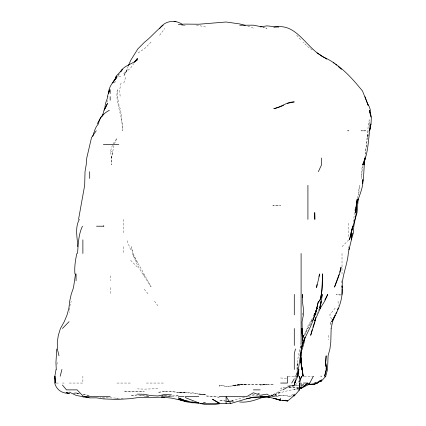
<?xml version="1.0" encoding="UTF-8"?>
<svg xmlns="http://www.w3.org/2000/svg" width="426" height="426" viewBox="0 0 426 426"><rect width="100%" height="100%" fill="white"/><g stroke="black" fill="none" stroke-linecap="round" stroke-linejoin="round"><path stroke-width="0.32" stroke-dasharray="2.13 1.6" d="M113.875 145.623L111.548 158.019L111.505 164.841L111.548 158.019L110.515 151.198L112.698 144.382M297.172 369.417L297.22 362.595L297.028 370.652L297.167 369.417M302.471 313.003L302.199 316.103M348.628 247.911L348.697 246.67M369.172 127.646L369.289 119.759L368.405 123.923L365.529 153.679M299.686 355.774L299.782 354.538M299.973 352.057L300.777 342.137M363.011 165.496L361.269 178.478L361.402 171.657L362.473 165.442M357.654 198.314L359.48 185.294L358.724 195.215M364.97 158.019L366.339 144.382L368.527 134.573M353.314 221.871L355.156 208.894M368.165 130.745L367.265 137.561L368.554 133.221M56.951 364.454L57.206 362.595L56.999 363.836M107.043 102.224L107.336 100.366M111.537 158.019L112.837 151.198M115.153 81.148L114.78 83.006L115.217 81.148M121.075 83.006L119.621 89.827L120.169 96.649M295.772 378.714L296.347 376.233M296.352 377.473L296.682 376.233L295.979 378.714M69.795 306.182L71.249 301.225M301.464 342.137C299.845 351.21 296.549 360.156 297.092 369.417M123.801 83.006L125.979 76.19M128.205 66.27L123.801 76.19L127.523 69.369L123.801 73.868L130.617 68.006L133.807 63.543M316.683 314.292L319.01 309.18M114.365 143.823L116.98 138.248L113.055 143.871M303.898 335.321L312.056 319.974M311.246 321.678L312.12 319.974M312.476 318.27L307.918 325.938L304.76 335.321L307.907 328.499L311.012 323.382M119.051 74.092L117.709 76.19L119.541 73.565M299.249 380.519L297.401 383.054L294.281 385.961L288.082 387.335L298.621 387.617M159.649 35.273L164.713 28.457M335.193 308.041L329.767 314.862L331.662 319.409M151.076 42.094L144.26 48.91L137.438 53.341M342.014 246.67L348.83 239.849M281.778 389.87L273.822 394.242L270.723 395.285L273.822 394.684L270.723 395.525L273.822 395.445L271.341 395.695M315.304 382.798L317.008 382.042M293.056 394.598L287.539 396.691L292.438 396.079M271.543 396.297L273.822 395.504L280.643 391.792L273.822 394.902C281.836 392.026 290.143 389.806 298.621 388.826M294.281 376.792L295.383 376.419M244.535 397.256L229.806 401.106L232.905 401.09L226.707 401.713M314.739 382.58L316.598 382.133M254.604 394.151L251.505 394.758M257.703 393.544L260.185 393.06L257.703 393.448M227.947 401.542L226.707 401.771L229.188 401.239L226.707 401.67M228.565 401.43L232.905 400.626L229.806 401.148M248.406 396.334L253.363 395.578L259.562 395.876M146.129 396.691L148.605 396.377M294.281 385.482L287.459 386.323L294.281 385.754L287.459 386.041L298.621 385.37M285.601 387.564L280.643 388.171L283.743 387.905M177.733 395.823L171.534 396.484L161.614 395.781M301.72 385.072L304.196 384.731M137.438 394.913L130.617 395.594L136.821 395.003M294.898 385.439L298.621 385.179M301.72 384.998L304.196 384.843M79.167 393.459L76.068 392.985L73.586 393.123L76.068 392.985L79.167 393.454L76.068 392.974L73.586 393.198M157.897 388.709L144.26 389.119L137.438 388.885M115.739 398.369L118.22 398.342M178.356 395.759L164.713 395.722M226.707 401.1L229.188 401.095M118.668 76.19L121.745 76.19M110.515 151.198L112.198 151.198M341.354 294.403L336.098 294.403L342.014 295.399M288.082 376.233L294.281 376.233M304.196 376.233L314.739 376.233M56.211 383.054L59.672 383.054M62.425 383.054L64.108 383.054M69.246 383.054L82.884 383.054L82.884 376.233M116.98 383.054L130.34 383.054M146.331 383.054L164.713 383.054M144.26 396.691L148.605 396.691M234.146 401.771L230.429 401.601M298.621 387.772L288.082 387.596M147.236 396.691L148.514 396.712M260.803 395.924L263.902 396.004M147.976 395.855L138.679 395.088M123.178 398.358L100.243 397.485M103.342 398.251L104.583 398.305M280.643 377.968L287.459 378.522M139.92 395.126L144.26 395.493M219.268 397.224L205.63 395.94L212.452 396.217L218.682 397.117M226.707 401.217L227.947 401.345M162.237 395.626L171.534 396.691L161.614 395.658M226.089 401.106L219.268 400.211L226.089 401.148M196.333 25.043L205.63 26.944M76.068 392.985L79.784 393.613M219.268 385.104L226.089 386.323L239.726 385.61L232.905 385.796L226.089 386.52L219.268 385.104L219.268 386.547M181.455 25.043L185.172 25.794L183.468 24.958M262.661 27.413L267.001 28.329L263.284 27.237M82.884 394.135L89.705 395.717L82.884 394.013M247.783 26.14L253.363 28.121M312.269 49.874L307.918 46.833L302.987 42.094M130.617 260.307L137.438 267.129M296.709 35.273L301.097 40.108M144.26 289.286L148.552 294.403M154.494 301.225L157.897 305.74M137.438 262.613L132.161 253.486M143.376 273.945L144.26 275.76M130.617 249.695L126.783 239.849M341.514 280.766L341.844 283.37M369.033 123.923L369.204 127.523M338.084 301.225L338.175 305.564M348.83 223.277L348.83 237.373M342.014 253.486L342.014 273.945M328.377 335.321L328.377 339.719M123.801 219.39L123.801 234.263M123.801 246.67L123.801 253.486M110.164 275.792L110.164 280.766M110.164 287.582L110.164 294.403M69.246 308.041L69.246 312.498M117.32 89.827C114.956 103.832 123.423 116.703 122.422 130.745L121.639 117.102L120.627 110.286L118.55 103.465L117.523 96.649L117.32 89.827M273.822 205.444L272.773 205.753L280.643 205.753L273.822 205.444M298.621 388.198L294.281 389.396L298.621 388.187M239.726 384.092L232.905 385.786C246.324 382.282 260.174 385.967 273.822 384.46L267.001 384.412L260.185 385.051L267.001 384.646L253.363 384.635L239.726 384.092M239.726 384.422L232.905 385.487L246.547 384.279L239.726 384.422M303.578 385.12L301.72 385.36L303.578 385.136M164.713 391.59L157.897 392.383C166.976 390.445 176.055 392.639 185.172 392.335L178.356 392.458L171.534 391.542L164.713 391.59M205.63 402.293L202.531 402.554L205.63 402.293M185.172 392.112L178.356 392.458C187.536 392.234 196.487 394.449 205.63 394.348L198.809 394.183L205.63 394.865L191.993 392.735L185.172 392.112M273.822 396.185L271.341 396.297L278.237 396.691L273.822 396.185M137.438 391.462L130.617 391.75L123.801 391.031L130.617 391.904L144.26 391.664L137.438 391.462M280.643 395.552L273.822 395.813L287.459 395.743L280.643 395.552M151.076 286.906C143.274 274.275 133.114 261.894 131.528 246.67C133.125 256.809 139.424 265.047 143.977 273.945L151.076 286.906M330.975 324.782L330.821 321.678L330.949 324.782"/><path stroke-width="0.64" d="M295.745 376.233L298.365 369.417L302.428 342.137L302.061 321.678L303.418 314.862L303.307 308.041L302.359 301.225L302.673 294.403L302.279 297.502M331.162 328.499L330.794 342.137L329.921 348.958L328.089 355.774L327.567 369.417L325.736 376.233M355.774 209.475L355.715 212.574L356.195 205.753L357.26 198.937L356.36 203.277M300.852 358.255L300.719 362.595L301.097 352.126L301.097 356.189M56.77 348.958L55.939 362.595L56.264 369.417M299.537 378.091L299.616 376.233L299.936 383.054L299.377 389.87L299.334 383.054L299.558 389.87L294.281 395.85L293.056 395.999M362.952 179.719C363.346 190.193 356.695 199.309 355.875 209.667M108.657 93.55C108.326 86.973 113.337 81.776 116.98 76.85L112.57 83.006L116.98 76.19L115.813 78.464M348.457 251.01C348.053 263.476 341.961 274.935 342.121 287.582L342.057 285.841C343.393 298.583 338.276 311.039 331.673 321.678L334.9 315.719M325.943 366.317L325.666 362.595L326.146 355.774L325.656 362.595L326.502 369.417L324.591 376.233L326.178 369.417L326.082 368.176M77.548 253.486C78.283 244.268 78.373 234.731 82.452 226.211M321.555 297.992L322.221 294.403L321.417 301.225L319.665 308.041L321.071 301.225L320.421 308.041L314.739 320.837L315.666 317.849M362.872 179.681L362.473 183.286C364.4 175.011 363.532 166.374 365.157 158.019M358.202 198.937L357.041 212.574L355.092 219.39L353.809 226.211L353.34 233.033L351.322 239.849L352.041 233.033L351.413 239.849L348.83 250.334L349.261 247.889M316.944 284.483L316.577 287.582L319.724 273.945L318.872 276.426M298.562 370.034L297.801 376.233L294.744 383.054L294.281 385.237L295.687 379.955M56.067 369.417L54.842 376.233L55.609 383.054L54.981 376.233C52.371 385.78 59.475 393.896 69.246 393.294L66.147 392.548M109.093 92.309L109.439 89.827L107.395 96.649M104.503 110.286L105.478 103.465L107.916 96.649M320.538 304.941L321.071 301.225M75.519 273.945L73.512 287.582L71.174 294.403L69.694 301.225L68.911 308.041L67.084 314.862L64.257 321.678L60.433 328.499L58.33 335.321L57.292 342.137L57.334 348.958L59.006 355.774M78.544 219.39L84.683 185.294L85.019 171.657L86.196 164.841L86.766 158.019L91.521 137.561L96.26 130.745M302.236 339.037L302.811 335.321M364.97 158.019L363.852 164.841L365.077 158.019L362.648 164.841C369.124 152.135 367.91 137.529 370.854 123.923L369.582 130.745L371.046 123.923L371.355 117.102L369.289 110.286L370.924 117.102L370.466 110.286L369.289 106.734L367.484 103.465L362.473 90.919L355.651 82.82C346.146 71.951 335.134 61.695 321.555 56.264M305.027 337.179L304.207 342.137L302.316 348.958L301.097 351.759M298.2 371.893L297.439 376.233L298.972 369.417M76.85 253.486C75.386 260.206 74.305 267.054 74.923 273.945M115.526 79.289L116.149 76.19L122.475 69.369L121.011 71.467M331.098 328.499L332.61 321.678L335.193 315.176M295.197 381.195L294.765 383.054L295.628 379.955M115.947 78.049L116.378 76.19L114.929 79.598M351.072 233.033L349.48 239.849L352.856 226.211L351.099 233.033C352.888 224.395 357.51 216.051 355.923 206.993M315.08 320.443L315.677 317.961M315.655 317.961L314.979 321.678L310.692 335.321L312.157 329.74M339.74 272.086L340.981 267.129C342.142 269.631 327.227 305.714 339.08 274.568M351.226 232.41L352.781 226.211M60.204 376.233L61.935 369.417M295.5 348.958L294.281 353.676L294.281 369.417M302.258 340.278L303.589 335.321L302.236 339.66M92.804 136.32C94.167 132.012 95.158 127.241 98.449 123.923C99.46 117.576 103.843 113.188 109.333 110.286M304.537 337.797L301.422 348.335C304.249 336.034 312.764 325.997 314.739 313.371L313.664 315.996M312.892 327.28L314.782 321.678M299.771 381.803L301.635 376.233L300.357 379.002M79.337 219.39C74.672 227.889 77.42 237.559 77.761 246.67M128.434 65.652L130.617 60.519L137.838 48.91L144.622 42.094C151.299 36.998 156.502 30.283 163.179 25.24M315.394 312.668L317.141 308.041L315.128 314.862L318.435 301.225L315.208 314.862L312.583 320.565M335.826 313.722L336.545 312.018M337.504 309.745L338.228 308.041M105.238 108.582L107.437 103.465L103.939 110.286L103.342 112.97L101.809 116.516M318.366 171.657L321.555 164.841L321.555 158.019M324.825 300.085L327.743 294.403L324.687 301.225L319.676 309.18M313.344 376.233L309.798 383.054L307.918 384.859L301.097 388.363L307.918 383.054L303.403 383.054M97.219 123.923L100.946 117.102M291.741 383.054L294.281 378.757M120.398 71.994C123.748 65.343 132.166 64.363 137.438 59.672L134.478 62.137M102.272 116.053L103.342 114.477M135.979 60.503L137.438 58.453L134.371 62.095M62.425 328.499L69.055 321.678M159.739 28.457C164.606 20.773 175.123 19.266 182.333 24.404M307.918 384.859L309.798 383.054L308.855 383.624M282.502 400.216L287.459 401.132L292.779 396.691L294.281 394.13L294.281 395.85M299.238 388.752L301.097 388.517L307.918 383.054M282.869 389.87L287.459 387.245M280.643 106.644L283.631 105.201M319.889 380.78L321.555 380.024L317.455 383.054L314.739 384.066L307.918 384.609M319.851 380.78L321.555 380.024L317.45 383.054L314.739 384.066L309.777 384.343M264.764 396.691L267.001 396.691L253.363 397.261L246.547 398.805L230.754 403.513L220.455 403.513L212.452 399.237L219.268 403.513L200.342 403.513L185.172 397.559M317.839 382.079L321.555 380.908L325.815 376.233L325.15 376.233M263.731 396.878C256.026 399.907 248.214 402.815 239.726 401.995M280.02 106.83L273.822 108.71C281.011 107.272 286.687 101.809 294.281 101.894L287.459 103.342M299.238 388.027L301.097 387.511L299.238 388.022M319.697 381.366L321.555 380.908L319.697 381.392M260.787 397.383L263.199 396.83M246.547 398.805L253.363 397.261L260.185 397.032M264.86 396.579L265.93 396.361M260.185 26.886L267.001 25.869L278.78 27.083M260.84 397.426L266.069 396.691M269.269 396.851L267.001 397.165L262.507 396.798M219.268 403.827L212.452 404.7L205.63 404.578L200.342 403.513M273.822 27.386C295.761 21.95 305.437 46.7 321.481 55.731L326.801 59.139M178.356 24.42L185.172 24.09L198.809 24.229L226.089 21.998L239.726 23.936L245.307 25.379M309.777 384.284L314.739 384.066M267.001 396.691L260.185 396.963L267.001 396.755L269.482 397.053M239.726 25.24L253.363 25.177L262.043 26.87M287.459 401.132L287.459 400.435L280.643 400.488L273.822 398.225L280.643 400.222L280.643 398.219M174.08 21.635L175.991 21.635M347.584 130.745L348.83 130.745M361.147 130.745L362.473 130.745M363.612 130.745L365.668 130.745M103.342 144.382L118.827 144.382M314.963 219.39L314.739 212.574L314.739 219.284M96.521 226.211L103.912 226.211L103.342 225.775M320.831 376.233L321.555 376.233M280.643 383.054L287.459 383.054L287.459 376.233M316.422 383.054L314.739 382.894M253.363 389.87L260.185 389.87M297.971 389.87L299.558 389.87M62.425 385.029L66.52 389.87L77.133 389.87L82.884 395.887L84.566 396.691L110.164 396.691M178.356 396.691L183.963 396.691M185.172 396.691L198.809 396.691M219.268 396.691L246.547 396.691L253.363 392.756L260.185 395.28L267.001 394.109L270.952 396.691M198.809 402.863L191.993 402.799L185.172 401.59L178.973 399.45M137.438 394.13L144.26 394.29L151.076 395.647L157.897 395.962L164.713 394.449L171.534 394.859M82.884 397.016L89.082 397.304M161.614 396.963L164.713 397.117L137.438 397.666L130.617 398.651L116.98 399.434L103.342 398.901L96.521 397.841L89.705 397.889L84.566 396.691M284.978 400.227L287.459 400.435M161.614 397.08L171.534 398.124L185.172 401.079L178.973 399.402M191.993 401.915L193.234 402.048M269.205 396.957L267.23 396.691L280.643 400.222M198.809 403.214L191.993 402.219L185.172 400.674L178.356 397.943L185.172 400.616L188.894 401.324M82.884 396.691L76.068 395.365L69.246 392.106M66.147 392.586L69.246 393.363M316.987 52.899L321.481 55.731M333.18 62.553L334.186 63.25M335.677 64.369L336.647 65.205M338.1 66.456L341.487 69.369M230.754 403.513L226.089 396.691L226.089 403.513M364.975 96.649L368.085 105.259L367.473 103.465M302.609 373.756L303.397 376.233L302.226 370.034M300.964 357.015C300.293 363.57 303.008 369.693 302.391 376.233L302.252 373.133M301.097 364.438L302.087 369.417L300.985 361.035M302.087 369.417L300.948 360.737M325.666 362.595L326.502 369.417M301.853 330.981L302.135 333.457M301.896 328.499L302.258 336.556L302.034 328.499M342.014 288.674L342.014 294.403M307.918 185.294L307.918 219.39M301.097 253.486L301.097 342.137M301.097 383.054L301.097 388.517M294.281 294.403L294.281 314.862M294.281 328.499L294.281 345.433M110.164 89.827L110.164 93.523M110.164 96.649L110.164 100.291M89.705 171.657L89.705 178.478M82.884 239.849L82.884 253.486M76.068 273.945L76.068 280.766M301.097 357.952L301.044 362.595L302.109 369.417L301.097 362.595L301.097 357.952M322.423 273.945C322.141 283.114 322.823 292.428 319.596 301.225C322.583 292.353 322.189 283.141 322.423 273.945M316.971 308.041L314.739 314.862L316.981 308.041M267.001 396.484L264.525 396.473L267.001 396.484M196.333 402.719L191.993 402.49L196.333 402.73M298.056 376.233L297.79 374.374L298.056 376.233"/></g></svg>
